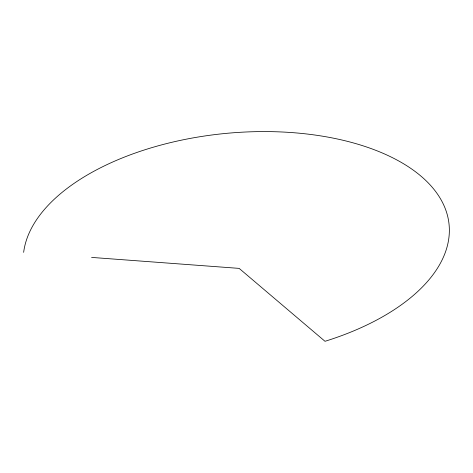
<?xml version="1.0" encoding="UTF-8"?>
<svg xmlns="http://www.w3.org/2000/svg" width="473" height="473" viewBox="0 0 473 473"><rect width="100%" height="100%" fill="white"/><g stroke="black" fill="none" stroke-linecap="round" stroke-linejoin="round"><path stroke-width="0.71" d="M91.585 257.413L239.149 268.386L324.998 341.299A213.802 112.178 -5.5 0 0 441.989 201.48A213.802 112.178 -5.5 0 0 215.245 134.563A213.802 112.178 -5.5 0 0 23.65 252.363"/></g></svg>
